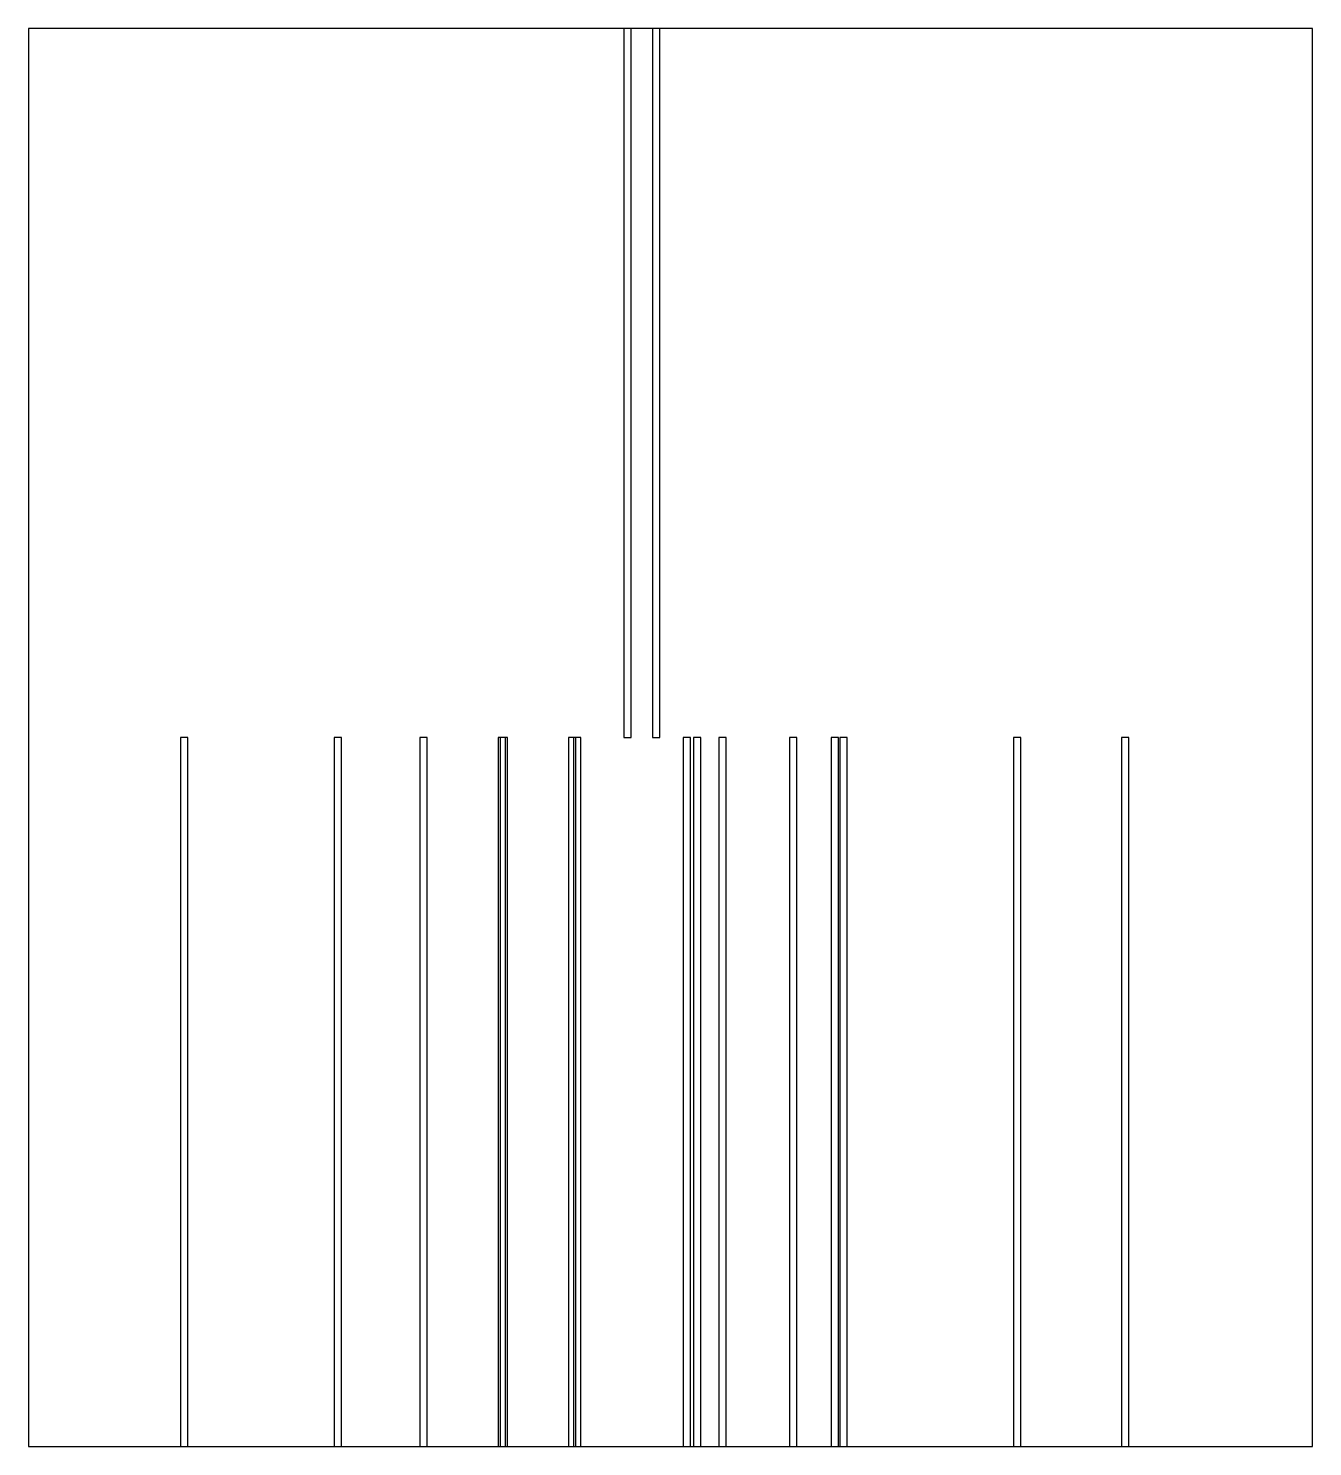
# Model space of a CAD drawing. Header units: millimetres. Extents: x 0 to 543, y 0 to 600.
import ezdxf

# ---------------------------------------------------------------- set-up
doc = ezdxf.new("R2010")
doc.units = ezdxf.units.MM
doc.layers.add('OUTLINE', color=5, linetype='Continuous')
doc.layers.add('SLOT', color=1, linetype='Continuous')

msp = doc.modelspace()

# ---------------------------------------------------------------- linework, layer by layer
at = {"layer": 'OUTLINE'}
msp.add_lwpolyline([(0, 0), (543.32, 0), (543.32, 600), (0, 600), (0, 0)], close=True, dxfattribs=at)
at = {"layer": 'SLOT'}
for points in [[(251.85, 300), (254.95, 300), (254.95, 600), (251.85, 600), (251.85, 300)], [(264.03, 300), (267.13, 300), (267.13, 600), (264.03, 600), (264.03, 300)], [(64.34, 0), (67.44, 0), (67.44, 300), (64.34, 300), (64.34, 0)], [(129.32, 0), (132.42, 0), (132.42, 300), (129.32, 300), (129.32, 0)], [(165.63, 0), (168.73, 0), (168.73, 300), (165.63, 300), (165.63, 0)], [(198.76, 0), (201.86, 0), (201.86, 300), (198.76, 300), (198.76, 0)], [(199.66, 0), (202.76, 0), (202.76, 300), (199.66, 300), (199.66, 0)], [(228.56, 0), (231.66, 0), (231.66, 300), (228.56, 300), (228.56, 0)], [(230.63, 0), (233.73, 0), (233.73, 300), (230.63, 300), (230.63, 0)], [(277.04, 0), (280.14, 0), (280.14, 300), (277.04, 300), (277.04, 0)], [(281.33, 0), (284.43, 0), (284.43, 300), (281.33, 300), (281.33, 0)], [(292.12, 0), (295.22, 0), (295.22, 300), (292.12, 300), (292.12, 0)], [(321.94, 0), (325.04, 0), (325.04, 300), (321.94, 300), (321.94, 0)], [(339.67, 0), (342.77, 0), (342.77, 300), (339.67, 300), (339.67, 0)], [(343.33, 0), (346.43, 0), (346.43, 300), (343.33, 300), (343.33, 0)], [(416.7, 0), (419.8, 0), (419.8, 300), (416.7, 300), (416.7, 0)], [(462.44, 0), (465.54, 0), (465.54, 300), (462.44, 300), (462.44, 0)]]:
    msp.add_lwpolyline(points, close=True, dxfattribs=at)

doc.saveas('drawing.dxf')
